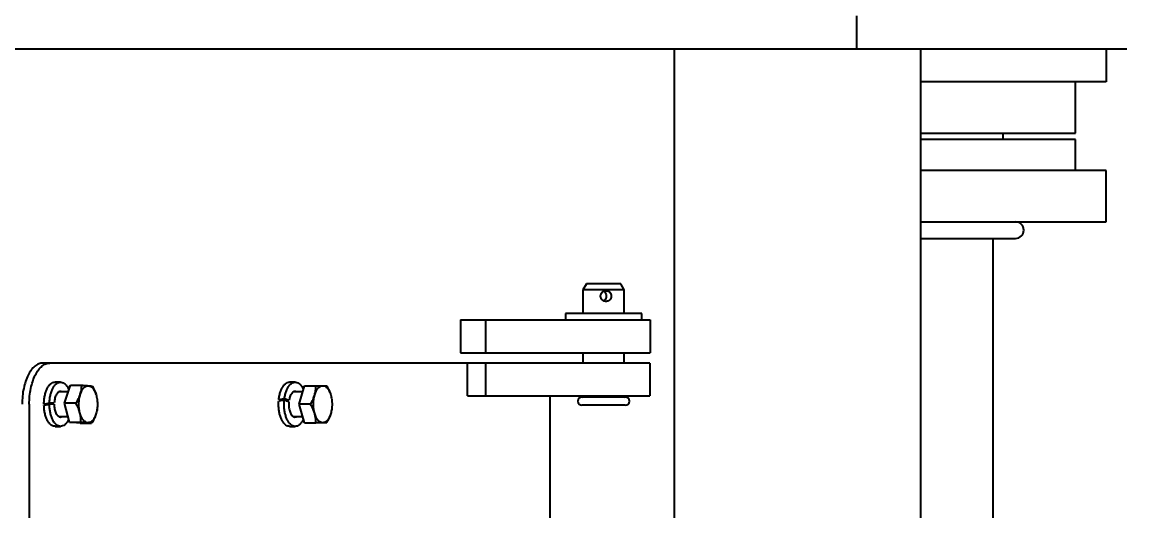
# Model space of a CAD drawing. Header units: millimetres. Extents: x 861 to 27901, y 673 to 17923.
# Drawn here: x 11453.3 to 11878, y 10523.9 to 10712 of the extents above; entities that cross this region are included whole.
import ezdxf

# ---------------------------------------------------------------- set-up
doc = ezdxf.new("R2010")
doc.units = ezdxf.units.MM
doc.header["$LTSCALE"] = 33.3
doc.layers.add('CAPA_1', color=7, linetype='Continuous')
doc.styles.add('SLDTEXTSTYLE0', font='TXT', dxfattribs={"width": 0.75})
doc.dimstyles.new('SLDDIMSTYLE0', dxfattribs={"dimtxt": 66.6, "dimasz": 66.6, "dimexe": 0, "dimexo": 0.0625, "dimgap": 16.65, "dimtad": 2, "dimdec": 0, "dimlfac": 1.261261, "dimrnd": 1e-09, "dimzin": 12, "dimdsep": 46, "dimtxsty": 'SLDTEXTSTYLE0', "dimsah": 1, "dimcen": 0.09, "dimadec": 0, "dimazin": 3, "dimtfac": 1, "dimtdec": 0, "dimtofl": 0, "dimtmove": 0, "dimatfit": 3, "dimfxl": 1, "dimfrac": 2, "dimtolj": 1, "dimtzin": 12, "dimarcsym": 0})

# ---------------------------------------------------------------- blocks, each defined once
blk = doc.blocks.new('_D_22')
at = {"layer": 'CAPA_1', "transparency": 16777216}
for p, q in [((5852.28, 10660.74), (5852.28, 11574.36)), ((14197.89, 11069.7), (14197.89, 11574.36)), ((5852.28, 11541.06), (14197.89, 11541.06))]:
    blk.add_line(p, q, dxfattribs=at)
for points in [[(5852.28, 11541.06), (5918.88, 11530.81), (5918.88, 11551.3)], [(14197.89, 11541.06), (14131.29, 11551.3), (14131.29, 11530.81)]]:
    blk.add_solid(points, dxfattribs=at)
at = {"layer": 'CAPA_1', "transparency": 16777216, "insert": (9902.06, 11626.91), "char_height": 66.6, "attachment_point": 1, "style": 'SLDTEXTSTYLE0'}
blk.add_mtext('10526', dxfattribs=at)

msp = doc.modelspace()

# ---------------------------------------------------------------- linework, layer by layer
at = {"color": 7, "linetype": 'Continuous', "lineweight": 25}
for p, q in [((11774.13, 10701.7), (11774.13, 10714.38)), ((11524.8, 10701.7), (11877.99, 10701.7)), ((11704.14, 9583.77), (11704.14, 10701.7)), ((11798.79, 10479.74), (11798.79, 10701.7)), ((11870.06, 10701.7), (11870.06, 10689.01)), ((11870.06, 10689.01), (11798.79, 10689.01)), ((11858.17, 10669.19), (11858.17, 10689.01)), ((11830.42, 10666.81), (11830.42, 10669.19)), ((11858.17, 10654.92), (11858.17, 10666.81)), ((11802.67, 10654.92), (11798.79, 10654.92)), ((11870.06, 10635.1), (11870.06, 10654.92)), ((11798.79, 10635.1), (11802.67, 10635.1)), ((11826.45, 10628.75), (11826.45, 10477.65)), ((11670.28, 10611.31), (11668.9, 10608.93)), ((11683.39, 10611.31), (11670.28, 10611.31)), ((11684.76, 10608.93), (11683.39, 10611.31)), ((11668.9, 10608.93), (11668.9, 10599.81)), ((11684.76, 10608.93), (11668.9, 10608.93)), ((11684.76, 10599.81), (11684.76, 10608.93)), ((11621.77, 10597.43), (11621.77, 10584.75)), ((11621.77, 10597.43), (11685.82, 10597.43)), ((11631.38, 10597.43), (11631.38, 10584.75)), ((11662.16, 10599.81), (11662.16, 10597.43)), ((11691.5, 10597.43), (11691.5, 10599.81)), ((11694.81, 10584.75), (11694.81, 10597.43)), ((11621.77, 10584.75), (11685.82, 10584.75)), ((11668.9, 10584.75), (11668.9, 10580.78)), ((11684.76, 10580.78), (11684.76, 10584.75)), ((11685.79, 10580.78), (11461.22, 10580.78)), ((11624.52, 10568.1), (11624.52, 10580.78)), ((11631.38, 10580.78), (11631.38, 10568.1)), ((11694.67, 10568.1), (11694.67, 10580.78)), ((11468.08, 10573.44), (11465.95, 10573.44)), ((11469.64, 10565.29), (11471.86, 10572.24)), ((11471.86, 10572.24), (11476.22, 10572.24)), ((11558.26, 10573.44), (11556.13, 10573.44)), ((11559.83, 10564.93), (11561.89, 10572.06)), ((11561.89, 10572.06), (11566.25, 10572.06)), ((11471.05, 10569.68), (11467.51, 10569.68)), ((11551.97, 10566.72), (11554.15, 10567.14)), ((11553.13, 10566.31), (11551.97, 10566.72)), ((11554.15, 10567.14), (11555.93, 10566.52)), ((11561.2, 10569.68), (11557.77, 10569.68)), ((11624.52, 10568.1), (11685.79, 10568.1)), ((11656.23, 10274.74), (11656.23, 10568.1)), ((11685.16, 10567.7), (11668.51, 10567.7)), ((11456.04, 10564.93), (11456.04, 9672.96)), ((11461.69, 10565.01), (11463.83, 10565.44)), ((11463.17, 10565.09), (11461.69, 10565.01)), ((11463.82, 10564.81), (11461.7, 10564.38)), ((11463.17, 10565.09), (11463.12, 10565.08)), ((11463.18, 10564.46), (11463.17, 10565.09)), ((11463.43, 10565.1), (11465.63, 10565.55)), ((11465.61, 10564.91), (11463.82, 10564.81)), ((11463.83, 10565.44), (11465.63, 10565.55)), ((11474.01, 10565.29), (11469.64, 10565.29)), ((11471.55, 10557.98), (11469.64, 10565.29)), ((11554.08, 10566.53), (11551.92, 10566.1)), ((11555.84, 10565.91), (11554.08, 10566.53)), ((11554.75, 10566.29), (11555.93, 10566.52)), ((11564.19, 10564.93), (11559.83, 10564.93)), ((11561.89, 10557.79), (11559.83, 10564.93)), ((11685.16, 10564.53), (11668.51, 10564.53)), ((11467.61, 10560.17), (11470.98, 10560.17)), ((11557.64, 10560.17), (11561.2, 10560.17)), ((11465.95, 10556.42), (11468.08, 10556.42)), ((11471.55, 10557.98), (11475.91, 10557.98)), ((11475.66, 10557.62), (11471.55, 10557.98)), ((11475.66, 10557.62), (11480.03, 10557.62)), ((11556.13, 10556.42), (11558.26, 10556.42)), ((11561.89, 10557.79), (11566.25, 10557.79))]:
    msp.add_line(p, q, dxfattribs=at)
for centre, radius, start, end in [((11835.18, 10631.92), 3.17, 270, 90), ((11668.51, 10566.12), 1.59, 90, 270), ((11668.51, 10568.1), 0.396, 270, 0), ((11685.16, 10568.1), 0.396, 180, 270), ((11685.16, 10566.12), 1.59, 270, 90)]:
    msp.add_arc(centre, radius, start, end, dxfattribs=at)
for points in [[(11378.12, 10701.7), (11383.14, 10701.7), (11393.18, 10701.7), (11407.72, 10701.7), (11421.85, 10701.7), (11435.5, 10701.7), (11448.66, 10701.7), (11461.3, 10701.7), (11473.4, 10701.7), (11484.92, 10701.7), (11495.86, 10701.7), (11506.17, 10701.7), (11515.9, 10701.7), (11521.83, 10701.7), (11524.8, 10701.7)], [(11676.83, 10599.81), (11675.87, 10599.81), (11673.95, 10599.81), (11671.18, 10599.81), (11668.63, 10599.81), (11666.39, 10599.81), (11664.56, 10599.81), (11663.2, 10599.81), (11662.33, 10599.81), (11662.22, 10599.81), (11662.16, 10599.81)], [(11691.5, 10599.81), (11691.44, 10599.81), (11691.34, 10599.81), (11690.46, 10599.81), (11689.11, 10599.81), (11687.27, 10599.81), (11685.03, 10599.81), (11682.48, 10599.81), (11679.71, 10599.81), (11677.79, 10599.81), (11676.83, 10599.81)], [(11461.22, 10580.78), (11460.7, 10580.73), (11459.66, 10580.61), (11458.16, 10579.66), (11456.78, 10578.2), (11455.58, 10576.21), (11454.58, 10573.79), (11453.85, 10571.03), (11453.38, 10568.04), (11453.32, 10565.97), (11453.29, 10564.93)], [(11456.04, 10564.93), (11456.07, 10565.97), (11456.12, 10568.04), (11456.6, 10571.03), (11457.33, 10573.79), (11458.32, 10576.21), (11459.53, 10578.2), (11460.91, 10579.66), (11462.41, 10580.61), (11463.45, 10580.73), (11463.96, 10580.78)], [(11475.67, 10568.76), (11475.86, 10569.26), (11476.23, 10570.26), (11477.01, 10571.32), (11477.9, 10572), (11478.52, 10572.04), (11478.83, 10572.06)], [(11478.83, 10572.06), (11479.14, 10571.98), (11479.76, 10571.83), (11480.61, 10571.01), (11481.35, 10569.81), (11481.68, 10568.75), (11481.84, 10568.22)], [(11565.77, 10568.5), (11565.95, 10569.01), (11566.3, 10570.04), (11567.06, 10571.17), (11567.93, 10571.92), (11568.55, 10572.02), (11568.86, 10572.06)], [(11568.86, 10572.06), (11569.18, 10572.02), (11569.8, 10571.92), (11570.67, 10571.17), (11571.43, 10570.04), (11571.78, 10569.01), (11571.95, 10568.5)], [(11475.51, 10561.63), (11475.39, 10562.21), (11475.14, 10563.36), (11475.08, 10565.24), (11475.23, 10567.11), (11475.52, 10568.21), (11475.67, 10568.76)], [(11481.84, 10568.22), (11481.97, 10567.65), (11482.21, 10566.5), (11482.28, 10564.61), (11482.13, 10562.74), (11481.83, 10561.64), (11481.69, 10561.09)], [(11565.77, 10561.36), (11565.64, 10561.92), (11565.37, 10563.05), (11565.26, 10564.93), (11565.37, 10566.81), (11565.64, 10567.93), (11565.77, 10568.5)], [(11571.95, 10568.5), (11572.09, 10567.93), (11572.36, 10566.81), (11572.47, 10564.93), (11572.36, 10563.05), (11572.09, 10561.92), (11571.95, 10561.36)], [(11478.52, 10557.8), (11478.21, 10557.87), (11477.59, 10558.02), (11476.74, 10558.85), (11476.01, 10560.04), (11475.68, 10561.1), (11475.51, 10561.63)], [(11481.69, 10561.09), (11481.5, 10560.59), (11481.12, 10559.59), (11480.34, 10558.53), (11479.46, 10557.86), (11478.83, 10557.82), (11478.52, 10557.8)], [(11568.86, 10557.79), (11568.55, 10557.84), (11567.93, 10557.93), (11567.06, 10558.69), (11566.3, 10559.81), (11565.95, 10560.84), (11565.77, 10561.36)], [(11571.95, 10561.36), (11571.78, 10560.84), (11571.43, 10559.81), (11570.67, 10558.69), (11569.8, 10557.93), (11569.18, 10557.84), (11568.86, 10557.79)]]:
    msp.add_open_spline(points, degree=3, dxfattribs=at)
for points, knots in [([(11798.79, 10669.19), (11800.08, 10669.19), (11803.79, 10669.19), (11809.94, 10669.19), (11817.07, 10669.19), (11823.97, 10669.19), (11830.5, 10669.19), (11836.55, 10669.19), (11842.03, 10669.19), (11846.83, 10669.19), (11850.87, 10669.19), (11854.09, 10669.19), (11856.42, 10669.19), (11857.89, 10669.19), (11858.08, 10669.19), (11858.17, 10669.19)], [0, 0, 0, 0, 0.0427102, 0.1224844, 0.2022585, 0.2820327, 0.3618068, 0.441581, 0.5213551, 0.6011293, 0.6809034, 0.7606776, 0.8404517, 0.9202259, 1, 1, 1, 1]), ([(11858.17, 10666.81), (11858.08, 10666.81), (11857.89, 10666.81), (11856.42, 10666.81), (11854.09, 10666.81), (11850.87, 10666.81), (11846.83, 10666.81), (11842.03, 10666.81), (11836.55, 10666.81), (11830.5, 10666.81), (11823.97, 10666.81), (11817.07, 10666.81), (11809.94, 10666.81), (11803.79, 10666.81), (11800.08, 10666.81), (11798.79, 10666.81)], [0, 0, 0, 0, 0.079774, 0.159548, 0.239322, 0.319097, 0.398871, 0.478645, 0.558419, 0.638193, 0.717967, 0.797741, 0.877516, 0.95729, 1, 1, 1, 1]), ([(11870.01, 10654.92), (11869.98, 10654.92), (11869.92, 10654.92), (11868.92, 10654.92), (11867.19, 10654.92), (11864.72, 10654.92), (11861.55, 10654.92), (11857.73, 10654.92), (11853.29, 10654.92), (11848.28, 10654.92), (11842.76, 10654.92), (11836.79, 10654.92), (11830.44, 10654.92), (11823.77, 10654.92), (11816.87, 10654.92), (11809.81, 10654.92), (11805.05, 10654.92), (11802.67, 10654.92)], [0, 0, 0, 0, 0.055689, 0.123139, 0.19059, 0.258041, 0.325492, 0.392943, 0.460393, 0.527844, 0.595295, 0.662746, 0.730197, 0.797648, 0.865098, 0.932549, 1, 1, 1, 1]), ([(11802.67, 10635.1), (11805.05, 10635.1), (11809.81, 10635.1), (11816.87, 10635.1), (11823.77, 10635.1), (11830.44, 10635.1), (11836.79, 10635.1), (11842.76, 10635.1), (11848.28, 10635.1), (11853.29, 10635.1), (11857.73, 10635.1), (11861.55, 10635.1), (11864.72, 10635.1), (11867.19, 10635.1), (11868.92, 10635.1), (11869.92, 10635.1), (11869.98, 10635.1), (11870.01, 10635.1)], [0, 0, 0, 0, 0.0674508, 0.1349016, 0.2023525, 0.2698033, 0.3372541, 0.4047049, 0.4721557, 0.5396066, 0.6070574, 0.6745082, 0.741959, 0.8094098, 0.8768606, 0.9443115, 1, 1, 1, 1]), ([(11798.79, 10628.75), (11799.93, 10628.75), (11802.49, 10628.75), (11805.05, 10628.75), (11806.47, 10628.75)], [0, 0, 0, 0, 0.447181, 1, 1, 1, 1]), ([(11806.47, 10628.75), (11807.87, 10628.75), (11810.67, 10628.75), (11814.73, 10628.75), (11818.58, 10628.75), (11822.15, 10628.75), (11825.4, 10628.75), (11828.26, 10628.75), (11830.67, 10628.75), (11832.61, 10628.75), (11834.05, 10628.75), (11834.89, 10628.75), (11835.25, 10628.75), (11835.16, 10628.75), (11835.15, 10628.75)], [0, 0, 0, 0, 0.090045, 0.18009, 0.270135, 0.360179, 0.450224, 0.540269, 0.630314, 0.720359, 0.810404, 0.900449, 0.990494, 1, 1, 1, 1]), ([(11675.69, 10606.55), (11675.69, 10606.69), (11675.71, 10606.96), (11675.88, 10607.47), (11676.26, 10608.04), (11676.84, 10608.42), (11677.36, 10608.58), (11677.62, 10608.6), (11677.76, 10608.61)], [0, 0, 0, 0, 0.124953, 0.250452, 0.499994, 0.74953, 0.874941, 1, 1, 1, 1]), ([(11677.76, 10604.5), (11677.62, 10604.51), (11677.36, 10604.52), (11676.84, 10604.68), (11676.26, 10605.06), (11675.88, 10605.63), (11675.71, 10606.15), (11675.69, 10606.42), (11675.69, 10606.55)], [0, 0, 0, 0, 0.125046, 0.25047, 0.500006, 0.749547, 0.875033, 1, 1, 1, 1]), ([(11676.83, 10604.75), (11677.02, 10604.85), (11677.44, 10605.09), (11677.79, 10605.64), (11677.95, 10606.15), (11677.99, 10606.55), (11677.95, 10606.96), (11677.79, 10607.47), (11677.44, 10608.01), (11677.02, 10608.25), (11676.83, 10608.36)], [0, 0, 0, 0, 0.14164, 0.320515, 0.411548, 0.5, 0.588452, 0.679485, 0.85836, 1, 1, 1, 1]), ([(11677.76, 10608.61), (11677.89, 10608.6), (11678.16, 10608.58), (11678.67, 10608.42), (11679.22, 10608.04), (11679.59, 10607.47), (11679.74, 10606.96), (11679.78, 10606.55), (11679.74, 10606.15), (11679.59, 10605.63), (11679.22, 10605.06), (11678.67, 10604.68), (11678.16, 10604.52), (11677.89, 10604.51), (11677.76, 10604.5)], [0, 0, 0, 0, 0.062523, 0.125235, 0.250003, 0.374773, 0.437516, 0.499999, 0.562438, 0.625227, 0.749997, 0.874765, 0.937471, 1, 1, 1, 1]), ([(11685.82, 10597.43), (11686.75, 10597.43), (11688.61, 10597.43), (11690.91, 10597.43), (11692.76, 10597.43), (11694.04, 10597.43), (11694.74, 10597.43), (11694.75, 10597.43), (11694.75, 10597.43)], [0, 0, 0, 0, 0.1761508, 0.3523017, 0.5284525, 0.7046033, 0.8807542, 1, 1, 1, 1]), ([(11685.82, 10584.75), (11686.75, 10584.75), (11688.61, 10584.75), (11690.91, 10584.75), (11692.76, 10584.75), (11694.04, 10584.75), (11694.74, 10584.75), (11694.75, 10584.75), (11694.75, 10584.75)], [0, 0, 0, 0, 0.176151, 0.352302, 0.528453, 0.704603, 0.880754, 1, 1, 1, 1]), ([(11694.61, 10580.78), (11694.6, 10580.78), (11694.6, 10580.78), (11693.9, 10580.78), (11692.63, 10580.78), (11690.81, 10580.78), (11688.53, 10580.78), (11686.7, 10580.78), (11685.79, 10580.78)], [0, 0, 0, 0, 0.120735, 0.296588, 0.472441, 0.648294, 0.824147, 1, 1, 1, 1]), ([(11461.69, 10565.01), (11461.71, 10565.56), (11461.75, 10566.66), (11462, 10568.24), (11462.39, 10569.7), (11462.92, 10570.99), (11463.56, 10572.04), (11464.29, 10572.83), (11465.08, 10573.29), (11465.65, 10573.49), (11465.93, 10573.43), (11465.95, 10573.43)], [0, 0, 0, 0, 0.124281, 0.248562, 0.372843, 0.497124, 0.621405, 0.745686, 0.869967, 0.994248, 1, 1, 1, 1]), ([(11463.83, 10565.44), (11463.86, 10565.99), (11463.92, 10567.09), (11464.22, 10568.64), (11464.65, 10570.06), (11465.21, 10571.29), (11465.87, 10572.27), (11466.62, 10572.98), (11467.43, 10573.39), (11468.26, 10573.48), (11469.08, 10573.25), (11469.86, 10572.72), (11470.57, 10571.87), (11471.06, 10571.09), (11471.26, 10570.55), (11471.29, 10570.46)], [0, 0, 0, 0, 0.08183, 0.16366, 0.24549, 0.32732, 0.40915, 0.49098, 0.57281, 0.654639, 0.736469, 0.818299, 0.900129, 0.981959, 1, 1, 1, 1]), ([(11475.67, 10568.76), (11475.82, 10569.32), (11476.14, 10570.5), (11476.2, 10571.64), (11476.22, 10572.24)], [0, 0, 0, 0, 0.4763129, 1, 1, 1, 1]), ([(11476.22, 10572.24), (11476.74, 10572.21), (11477.72, 10572.15), (11478.48, 10572.09), (11478.83, 10572.06)], [0, 0, 0, 0, 0.523687, 1, 1, 1, 1]), ([(11478.83, 10572.06), (11479.14, 10572.03), (11479.78, 10571.97), (11480.15, 10571.91), (11480.34, 10571.88)], [0, 0, 0, 0, 0.476313, 1, 1, 1, 1]), ([(11480.34, 10571.88), (11480.67, 10571.25), (11481.29, 10570.05), (11481.66, 10568.81), (11481.84, 10568.22)], [0, 0, 0, 0, 0.523687, 1, 1, 1, 1]), ([(11551.97, 10566.72), (11552.05, 10567.25), (11552.19, 10568.31), (11552.6, 10569.76), (11553.13, 10571.04), (11553.78, 10572.08), (11554.51, 10572.86), (11555.31, 10573.31), (11555.86, 10573.49), (11556.13, 10573.44), (11556.13, 10573.44)], [0, 0, 0, 0, 0.142812, 0.285625, 0.428437, 0.571249, 0.714062, 0.856874, 0.999686, 1, 1, 1, 1]), ([(11554.15, 10567.14), (11554.24, 10567.66), (11554.41, 10568.71), (11554.86, 10570.12), (11555.42, 10571.34), (11556.09, 10572.31), (11556.84, 10573.01), (11557.65, 10573.4), (11558.48, 10573.48), (11559.3, 10573.24), (11560.08, 10572.68), (11560.79, 10571.82), (11561.25, 10571.08), (11561.43, 10570.59), (11561.45, 10570.54)], [0, 0, 0, 0, 0.089987, 0.1799739, 0.2699609, 0.3599479, 0.4499348, 0.5399218, 0.6299087, 0.7198957, 0.8098827, 0.8998696, 0.9898566, 1, 1, 1, 1]), ([(11565.77, 10568.5), (11565.92, 10569.07), (11566.21, 10570.28), (11566.24, 10571.45), (11566.25, 10572.06)], [0, 0, 0, 0, 0.476313, 1, 1, 1, 1]), ([(11566.25, 10572.06), (11566.77, 10572.06), (11567.75, 10572.06), (11568.51, 10572.06), (11568.86, 10572.06)], [0, 0, 0, 0, 0.523687, 1, 1, 1, 1]), ([(11568.86, 10572.06), (11569.17, 10572.06), (11569.81, 10572.06), (11570.18, 10572.06), (11570.37, 10572.06)], [0, 0, 0, 0, 0.476313, 1, 1, 1, 1]), ([(11570.37, 10572.06), (11570.71, 10571.45), (11571.36, 10570.28), (11571.76, 10569.07), (11571.95, 10568.5)], [0, 0, 0, 0, 0.523687, 1, 1, 1, 1]), ([(11468.57, 10569.68), (11468.48, 10569.74), (11468.1, 10570), (11467.34, 10569.74), (11466.5, 10568.88), (11465.85, 10567.4), (11465.7, 10566.16), (11465.63, 10565.55)], [0, 0, 0, 0, 0.068585, 0.301439, 0.534293, 0.767146, 1, 1, 1, 1]), ([(11474.01, 10565.29), (11474.36, 10565.89), (11475.03, 10567.03), (11475.46, 10568.2), (11475.67, 10568.76)], [0, 0, 0, 0, 0.523687, 1, 1, 1, 1]), ([(11558.81, 10569.68), (11558.55, 10569.78), (11557.99, 10569.98), (11557.11, 10569.41), (11556.33, 10568.25), (11556.06, 10567.1), (11555.93, 10566.52)], [0, 0, 0, 0, 0.213221, 0.475481, 0.73774, 1, 1, 1, 1]), ([(11564.19, 10564.93), (11564.53, 10565.54), (11565.18, 10566.71), (11565.58, 10567.92), (11565.77, 10568.5)], [0, 0, 0, 0, 0.523687, 1, 1, 1, 1]), ([(11685.79, 10568.1), (11686.7, 10568.1), (11688.53, 10568.1), (11690.81, 10568.1), (11692.63, 10568.1), (11693.9, 10568.1), (11694.6, 10568.1), (11694.6, 10568.1), (11694.61, 10568.1)], [0, 0, 0, 0, 0.175853, 0.351706, 0.527559, 0.703412, 0.879265, 1, 1, 1, 1]), ([(11465.95, 10556.44), (11465.74, 10556.45), (11465.25, 10556.47), (11464.51, 10556.86), (11463.76, 10557.56), (11463.09, 10558.55), (11462.53, 10559.77), (11462.1, 10561.18), (11461.8, 10562.74), (11461.73, 10563.83), (11461.7, 10564.38)], [0, 0, 0, 0, 0.098289, 0.227104, 0.35592, 0.484736, 0.613552, 0.742368, 0.871184, 1, 1, 1, 1]), ([(11471.22, 10559.24), (11471.16, 10559.1), (11470.93, 10558.53), (11470.41, 10557.76), (11469.68, 10556.98), (11468.88, 10556.52), (11468.05, 10556.36), (11467.23, 10556.53), (11466.44, 10557.02), (11465.7, 10557.8), (11465.06, 10558.84), (11464.53, 10560.12), (11464.14, 10561.58), (11463.88, 10563.16), (11463.84, 10564.26), (11463.82, 10564.81)], [0, 0, 0, 0, 0.026866, 0.10796, 0.189055, 0.270149, 0.351244, 0.432338, 0.513433, 0.594527, 0.675622, 0.756716, 0.837811, 0.918905, 1, 1, 1, 1]), ([(11465.61, 10564.91), (11465.64, 10564.28), (11465.72, 10563.02), (11466.27, 10561.39), (11467.05, 10560.32), (11467.87, 10559.87), (11468.36, 10560.09), (11468.54, 10560.17)], [0, 0, 0, 0, 0.21853, 0.43706, 0.655589, 0.874119, 1, 1, 1, 1]), ([(11475.51, 10561.63), (11475.33, 10562.22), (11474.96, 10563.46), (11474.33, 10564.66), (11474.01, 10565.29)], [0, 0, 0, 0, 0.476313, 1, 1, 1, 1]), ([(11482.24, 10564.57), (11482.21, 10563.97), (11482.16, 10562.83), (11481.84, 10561.65), (11481.69, 10561.09)], [0, 0, 0, 0, 0.523687, 1, 1, 1, 1]), ([(11556.14, 10556.44), (11555.91, 10556.45), (11555.41, 10556.47), (11554.66, 10556.89), (11553.92, 10557.6), (11553.25, 10558.6), (11552.69, 10559.83), (11552.27, 10561.25), (11551.99, 10562.81), (11551.85, 10564.45), (11551.9, 10565.55), (11551.92, 10566.1)], [0, 0, 0, 0, 0.091654, 0.205197, 0.318741, 0.432284, 0.545827, 0.65937, 0.772914, 0.886457, 1, 1, 1, 1]), ([(11561.44, 10559.33), (11561.37, 10559.14), (11561.11, 10558.52), (11560.56, 10557.72), (11559.83, 10556.95), (11559.03, 10556.5), (11558.21, 10556.36), (11557.38, 10556.55), (11556.59, 10557.04), (11555.86, 10557.84), (11555.22, 10558.9), (11554.7, 10560.18), (11554.31, 10561.65), (11554.07, 10563.23), (11553.97, 10564.89), (11554.05, 10565.98), (11554.08, 10566.53)], [0, 0, 0, 0, 0.033273, 0.107636, 0.182, 0.256364, 0.330727, 0.405091, 0.479454, 0.553818, 0.628182, 0.702545, 0.776909, 0.851273, 0.925636, 1, 1, 1, 1]), ([(11555.84, 10565.91), (11555.82, 10565.27), (11555.76, 10564), (11556.14, 10562.2), (11556.8, 10560.79), (11557.68, 10560.04), (11558.4, 10559.85), (11558.75, 10560.13), (11558.81, 10560.17)], [0, 0, 0, 0, 0.192689, 0.385379, 0.578068, 0.770758, 0.963447, 1, 1, 1, 1]), ([(11565.77, 10561.36), (11565.58, 10561.94), (11565.18, 10563.14), (11564.53, 10564.31), (11564.19, 10564.93)], [0, 0, 0, 0, 0.476313, 1, 1, 1, 1]), ([(11475.91, 10557.98), (11475.91, 10558.61), (11475.91, 10559.81), (11475.64, 10561.04), (11475.51, 10561.63)], [0, 0, 0, 0, 0.523687, 1, 1, 1, 1]), ([(11481.69, 10561.09), (11481.48, 10560.53), (11481.05, 10559.35), (11480.38, 10558.21), (11480.03, 10557.62)], [0, 0, 0, 0, 0.476313, 1, 1, 1, 1]), ([(11566.25, 10557.79), (11566.24, 10558.4), (11566.21, 10559.57), (11565.92, 10560.78), (11565.77, 10561.36)], [0, 0, 0, 0, 0.523687, 1, 1, 1, 1]), ([(11571.95, 10561.36), (11571.76, 10560.78), (11571.36, 10559.57), (11570.71, 10558.4), (11570.37, 10557.79)], [0, 0, 0, 0, 0.476313, 1, 1, 1, 1]), ([(11478.52, 10557.8), (11478.16, 10557.83), (11477.41, 10557.89), (11476.43, 10557.95), (11475.91, 10557.98)], [0, 0, 0, 0, 0.476313, 1, 1, 1, 1]), ([(11480.03, 10557.62), (11479.84, 10557.65), (11479.47, 10557.71), (11478.83, 10557.77), (11478.52, 10557.8)], [0, 0, 0, 0, 0.523687, 1, 1, 1, 1]), ([(11568.86, 10557.79), (11568.51, 10557.79), (11567.75, 10557.79), (11566.77, 10557.79), (11566.25, 10557.79)], [0, 0, 0, 0, 0.476313, 1, 1, 1, 1]), ([(11570.37, 10557.79), (11570.18, 10557.79), (11569.81, 10557.79), (11569.17, 10557.79), (11568.86, 10557.79)], [0, 0, 0, 0, 0.523687, 1, 1, 1, 1])]:
    msp.add_open_spline(points, degree=3, knots=knots, dxfattribs=at)

# ---------------------------------------------------------------- dimensions: what is measured, and where the dimension line sits
at = {"layer": 'CAPA_1'}
dim = msp.add_linear_dim(base=(14197.89, 11541.06), p1=(5852.28, 10618.45), p2=(14197.89, 11027.4), dimstyle='SLDDIMSTYLE0', dxfattribs=at)
dim.commit()
dim.dimension.update_dxf_attribs({"geometry": '_D_22', "text_midpoint": (10025.08, 11541.06), "dimtype": 160})

doc.saveas('drawing.dxf')
